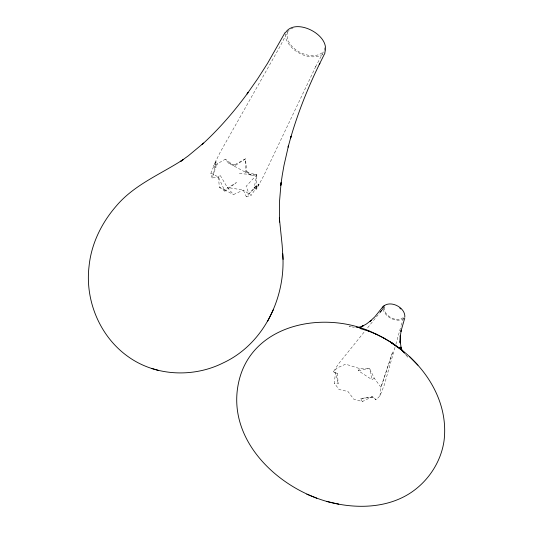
<?xml version="1.0" encoding="UTF-8"?>
<svg xmlns="http://www.w3.org/2000/svg" width="533" height="533" viewBox="0 0 533 533"><rect width="100%" height="100%" fill="white"/><g stroke="black" fill="none" stroke-linecap="round" stroke-linejoin="round"><path stroke-width="0.4" stroke-dasharray="2.67 2" d="M293.07 27.936L290.372 29.055L287.613 31.747L279.678 47.124L220.209 152.205L215.998 160.733L215.925 167.229L212.114 177.982L218.45 177.129L219.876 174.797L227.325 187.449L233.481 194.578L243.321 190.094L251.13 195.311L258.951 184.038L254.048 188.062L246.266 196.644L243.321 190.094L227.325 187.449M239.344 173.638L256.866 174.731L256.38 189.308L254.048 188.062L256.866 174.731L245.7 172.326L228.437 163.031L225.432 159.134L213.62 165.943L215.925 167.229L217.491 163.678M324.704 47.763L324.251 50.282L315.603 66.825L316.149 65.712L263.762 175.703L256.38 189.308L258.951 184.038L249.044 193.785L246.079 186.337L256.866 174.731L251.509 175.643L245.7 172.326L245.433 158.847L234.88 164.677L234.373 166.129L225.432 159.134M395.006 347.383L384.24 385.126L379.936 395.912L376.058 399.863L373.4 397.012L372.034 396.785L362.333 401.562L353.725 399.15L347.942 391.482L339.061 389.516L334.338 383.16L335.43 372.827L333.405 371.821L338.202 364.239L365.152 330.826M285.122 35.145L285.275 33.759M379.936 395.912L380.962 387.324L392.801 351.607L380.962 387.324L374.279 378.217L369.569 368.496L359.615 368.576L345.604 364.152L337.282 367.87L333.405 371.821L337.376 373.333L338.242 383.847L334.338 383.16M218.45 177.129L219.356 187.183L224.533 189.815L236.366 182.626L224.919 191.174L218.45 177.129L213.287 174.244L215.998 160.733L213.62 165.943M384.173 307.394C383.48 316.029 397.272 323.211 403.701 317.215M395.892 344.225L401.016 326.043M401.236 325.25L403.827 317.202M212.114 177.982L210.855 173.305L215.998 160.733M287.613 31.747C282.85 47.99 312.418 63.36 323.704 51.395M374.279 378.217L371.967 379.669L358.376 370.735L359.615 368.576M382.128 309.846L379.716 313.044L383.107 308.554M382.607 309.207L384.053 307.294M381.075 311.185L365.671 330.194M381.568 310.539L383.047 308.594M383.547 307.947L384.533 306.655M254.048 188.062L256.466 184.978M245.7 172.326L246.759 171.173L245.433 158.847L234.373 166.129M403.861 318.561C396.485 323.251 384.946 317.142 383.04 308.987M323.038 54.439C309.227 61.815 289.199 51.235 285.215 36.61M246.266 196.644L251.13 195.311M358.376 370.735L369.569 368.496L371.967 379.669M362.333 401.562L360.668 398.591L372.034 396.785L376.058 399.863M360.668 398.591L373.4 397.012M351.26 326.762L349.048 326.476L351.334 326.822M352.093 326.936L354.378 327.282M228.437 163.031L234.88 164.677M337.376 373.333L335.43 372.827L338.242 383.847M210.855 173.305L213.287 174.244M224.533 189.815L233.481 194.578M219.356 187.183L224.919 191.174M246.759 171.173L251.509 175.643M406.153 355.231L407.698 357.09L405.373 354.285"/><path stroke-width="0.8" d="M282.723 253.841C285.994 297.407 263.875 343.938 223.307 362.846C193.592 377.824 155.603 376.325 128.293 356.75C99.878 336.756 84.827 300.392 89.071 266.134C91.283 243.867 101.576 222.974 116.134 206.178C134.063 184.764 160.48 174.364 183.312 159.514L180.247 161.646L188.276 155.849L203.639 143.064L202.087 144.516C219.183 128.886 234.387 111.27 248.052 92.589L247.065 93.955L257.879 78.464L267.473 63.48L285.048 32.573M400.336 335.33L400.083 342.832L400.336 335.33L400.283 336.749L401.196 330.28L400.936 331.419L404.787 317.954M404.814 317.035C405.606 307.035 388.83 298.98 382.274 307.574M288.133 147.015L288.493 145.696L284.002 165.35L282.23 175.377L280.771 185.437L281.098 182.606L279.445 202.393L279.598 222.054L279.352 217.897L282.17 245.3L283.076 259.411M288.16 146.921L291.138 136.122L290.632 137.96C298.08 112.256 308.041 87.319 319.853 63.314L319.24 64.546L325.03 52.894M267.773 321.046L273.536 309.367M285.621 32.453C295.748 17.043 330.86 35.285 324.824 52.401M383.66 306.322L384.22 305.602M382.861 306.821L374.826 316.835L370.055 321.286L371.168 320.413L366.404 323.991L361.607 326.642M362.18 326.336L363.313 325.716L358.329 327.542L359.868 327.342M358.949 327.622L361.094 327.722L356.031 327.195M338.741 504.171C363.106 508.655 389.876 506.63 410.95 492.625C428.505 480.859 441.064 461.758 444.049 440.744C449.739 394.647 416.133 352.58 375.958 334.084L375.605 333.911C327.395 309.466 251.649 322.298 238.644 382.368C225.272 442.65 283.856 494.557 338.741 504.171L326.389 501.353M359.795 328.421L369.196 331.326L368.343 331.02L376.271 334.271M151.392 368.356L158.254 370.375M306.801 494.198L316.815 498.235M375.605 333.911L384.346 338.388M383.96 338.215L392.728 343.425M395.279 345.517L390.742 342.226L397.565 347.156M390.742 342.226L397.565 347.163M399.797 308.081L400.856 308.967M397.225 346.93L399.583 348.908M409.311 356.39L417.899 365.125M403.494 352.027L399.43 347.283L402.215 350.654L400.443 348.296L401.649 350.168M402.535 350.881L404.6 353.366M401.795 350.154L400.803 348.262L401.829 350.301M401.915 350.321L400.669 347.043L401.429 349.408L400.136 341.22"/></g></svg>
